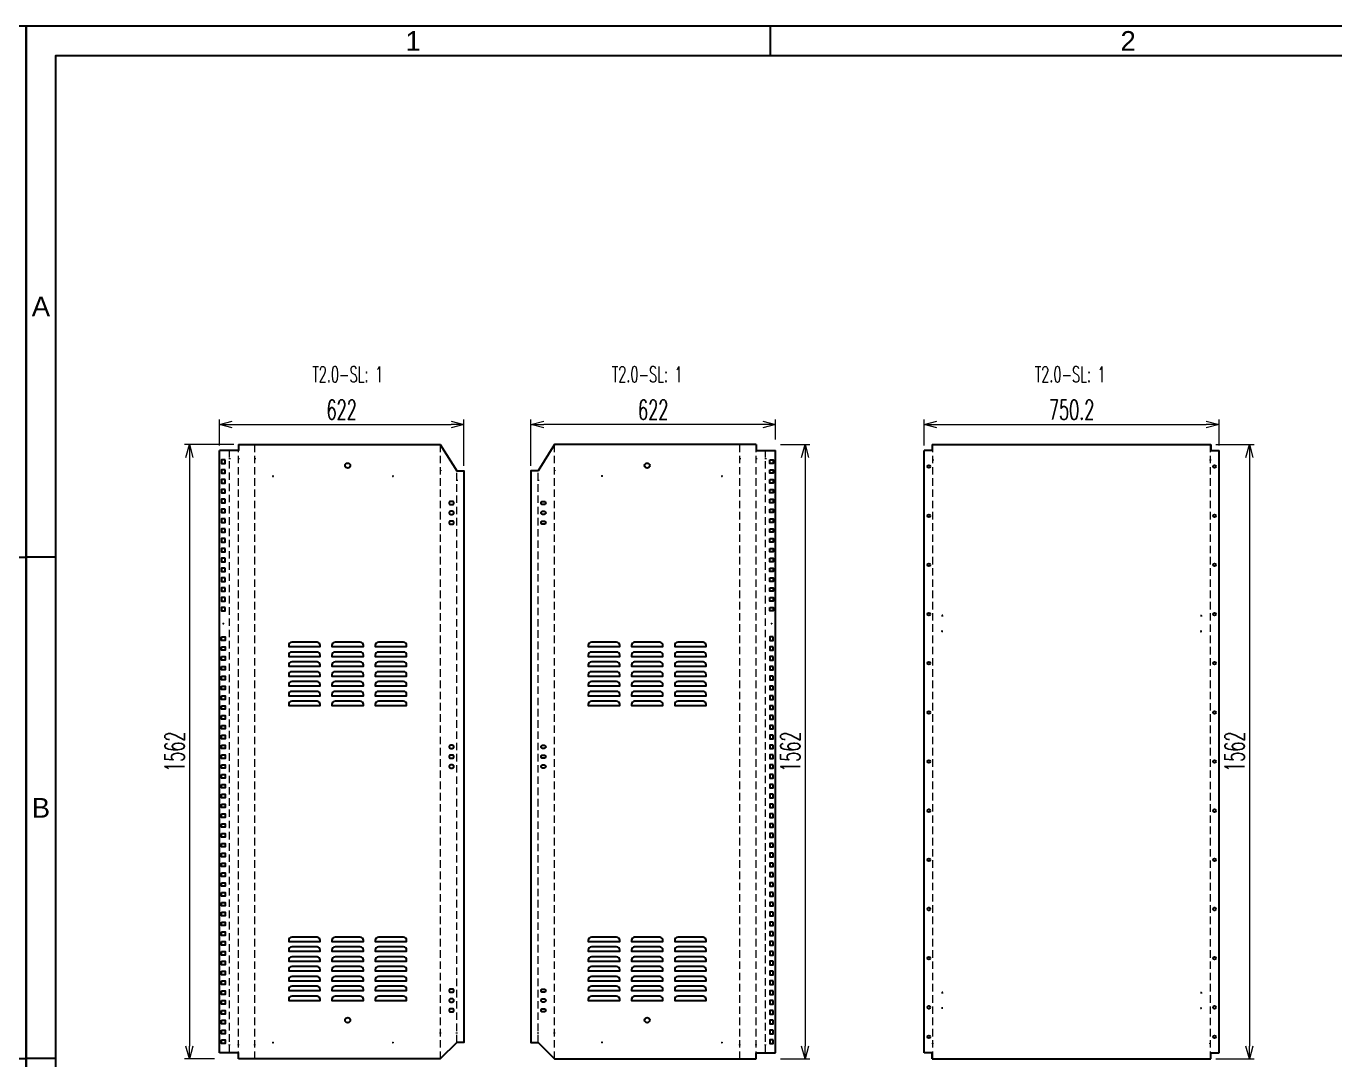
# Model space of a CAD drawing. Header units: millimetres. Extents: x -4798 to 103231, y 23514 to 54248.
# Drawn here: x 2627 to 5956, y 40310 to 42939 of the extents above; entities that cross this region are included whole.
import ezdxf
from ezdxf.enums import TextEntityAlignment as Align

# ---------------------------------------------------------------- set-up
doc = ezdxf.new("R2010")
doc.units = ezdxf.units.MM
doc.header["$LTSCALE"] = 3
doc.linetypes.add('HIDDEN', pattern=[9.525, 6.35, -3.175])
doc.layers.add('@.DM. KÍCH THƯỚC', color=8, linetype='Continuous', lineweight=20, transparency=0.2)
for name, color, linetype in [('@.DM. NÉT CHÍNH', 7, 'Continuous'), ('@.TEXT', 7, 'Continuous'), ('@.VISIBLE', 7, 'Continuous'), ('dim', 7, 'Continuous'), ('S-DIM', 7, 'Continuous')]:
    doc.layers.add(name, color=color, linetype=linetype)
doc.layers.add('@.DM. NÉT ĐỨT', color=8, linetype='HIDDEN', lineweight=9)
doc.styles.add('Ann_w01', font='romans.shx', dxfattribs={"width": 0.6, "bigfont": 'chineset.shx'})
doc.styles.add('Arial', font='arial.ttf')
doc.dimstyles.new('Dim 01_SC25', dxfattribs={"dimscale": 25, "dimtxt": 2, "dimasz": 1.3, "dimexe": 0.5, "dimexo": 0.5, "dimgap": 0.5, "dimtad": 1, "dimdec": 1, "dimzin": 12, "dimdsep": 46, "dimtxsty": 'Ann_w01', "dimblk": 'OPEN30', "dimcen": 1.5, "dimclrd": 6, "dimclre": 6, "dimclrt": 3, "dimadec": 1, "dimazin": 3, "dimtm": 1e-09, "dimtfac": 1, "dimtdec": 1, "dimtix": 1, "dimtmove": 0, "dimatfit": 3, "dimldrblk": 'OPEN30', "dimfxl": 0, "dimtolj": 1, "dimlwd": 0, "dimlwe": 0, "dimarcsym": 0})

# ---------------------------------------------------------------- blocks, each defined once
blk = doc.blocks.new('KHUNG BAN VE (Made by Tung)')
at = {"layer": '@.VISIBLE', "color": 8}
for p, q in [((75.75, 207), (75.75, 210)), ((3, 156), (0, 156)), ((294, 156), (297, 156)), ((3, 105), (0, 105)), ((294, 105), (297, 105))]:
    blk.add_line(p, q, dxfattribs=at)
for points in [[(0, 0), (297, 0), (297, 210), (0, 210)], [(3, 3), (294, 3), (294, 207), (3, 207)]]:
    blk.add_lwpolyline(points, close=True, dxfattribs=at)
at = {"layer": '@.TEXT', "color": 1, "style": 'Arial'}
for s, p in [('1', (39.375, 208.5)), ('2', (112.125, 208.5)), ('A', (1.5, 181.5)), ('B', (1.5, 130.5))]:
    blk.add_text(s, height=2, dxfattribs=at).set_placement(p, align=Align.MIDDLE_CENTER)
for tag, height, p in [('DESIGNER_NAME', 2, (38, 15.5)), ('PROJECT_CODE', 2, (258.5, 15.5)), ('SCALE', 2, (289, 15.5)), ('APPROVED_NAME', 2, (38, 10.5)), ('CUSTOMER_NAME', 2, (258.5, 10.5)), ('PAGE', 2, (289, 10.5)), ('DRAWING_NAME', 4, (173, 8)), ('TOTAL', 2, (289, 5.5))]:
    blk.add_attdef(tag, text='', height=height, dxfattribs=at).set_placement(p, align=Align.MIDDLE_CENTER)
blk = doc.blocks.new('_Open30')
at = {"color": 0, "linetype": 'ByBlock', "lineweight": -2}
for p, q in [((-1, 0.27), (0, 0)), ((0, 0), (-1, -0.27)), ((0, 0), (-1, 0))]:
    blk.add_line(p, q, dxfattribs=at)
blk = doc.blocks.new('*D164')
at = {"layer": '@.DM. KÍCH THƯỚC', "color": 6, "lineweight": 0}
for p, q in [((3154.9, 41874.9), (3029.6, 41874.9)), ((3042.1, 41842.4), (3042.1, 40345.4)), ((3106.1, 40312.9), (3029.6, 40312.9))]:
    blk.add_line(p, q, dxfattribs=at)
at = {"layer": 'Defpoints', "color": 0}
for p in [(3167.4, 41874.9), (3042.1, 40312.9), (3118.6, 40312.9)]:
    blk.add_point(p, dxfattribs=at)
at = {"layer": '@.DM. KÍCH THƯỚC', "color": 6, "lineweight": 0, "xscale": 32.5, "yscale": 32.5, "zscale": 32.5}
for p, rotation in [((3042.1, 41874.9), 90), ((3042.1, 40312.9), 270)]:
    blk.add_blockref('_Open30', p, dxfattribs=dict(at, rotation=rotation))
at = {"layer": '@.DM. KÍCH THƯỚC', "color": 3, "insert": (3004.6, 41093.9), "char_height": 50, "attachment_point": 5, "rotation": 90, "style": 'Ann_w01'}
blk.add_mtext('\\A1;1562', dxfattribs=at)
blk = doc.blocks.new('*D165')
at = {"layer": '@.DM. KÍCH THƯỚC', "color": 6, "lineweight": 0}
for p, q in [((3118.5, 41872.4), (3118.5, 41938.3)), ((3151, 41925.8), (3708, 41925.8)), ((3740.5, 41820.4), (3740.5, 41938.3))]:
    blk.add_line(p, q, dxfattribs=at)
at = {"layer": 'Defpoints', "color": 0}
for p in [(3740.5, 41925.8), (3118.5, 41859.9), (3740.5, 41807.9)]:
    blk.add_point(p, dxfattribs=at)
at = {"layer": '@.DM. KÍCH THƯỚC', "color": 6, "lineweight": 0, "xscale": 32.5, "yscale": 32.5, "zscale": 32.5, "rotation": 180}
blk.add_blockref('_Open30', (3118.5, 41925.8), dxfattribs=at)
at = {"layer": '@.DM. KÍCH THƯỚC', "color": 6, "lineweight": 0, "xscale": 32.5, "yscale": 32.5, "zscale": 32.5}
blk.add_blockref('_Open30', (3740.5, 41925.8), dxfattribs=at)
at = {"layer": '@.DM. KÍCH THƯỚC', "color": 3, "insert": (3429.5, 41963.3), "char_height": 50, "attachment_point": 5, "style": 'Ann_w01'}
blk.add_mtext('\\A1;622', dxfattribs=at)
blk = doc.blocks.new('*D169')
at = {"layer": '@.DM. KÍCH THƯỚC', "color": 6, "lineweight": 0}
for p, q in [((4545.5, 41874.9), (4620.8, 41874.9)), ((4608.3, 41842.4), (4608.3, 40345.4)), ((4545.5, 40312.9), (4620.8, 40312.9))]:
    blk.add_line(p, q, dxfattribs=at)
at = {"layer": 'Defpoints', "color": 0}
for p in [(4533, 41874.9), (4533, 40312.9), (4608.3, 40312.9)]:
    blk.add_point(p, dxfattribs=at)
at = {"layer": '@.DM. KÍCH THƯỚC', "color": 6, "lineweight": 0, "xscale": 32.5, "yscale": 32.5, "zscale": 32.5}
for p, rotation in [((4608.3, 41874.9), 90), ((4608.3, 40312.9), 270)]:
    blk.add_blockref('_Open30', p, dxfattribs=dict(at, rotation=rotation))
at = {"layer": '@.DM. KÍCH THƯỚC', "color": 3, "insert": (4570.8, 41093.9), "char_height": 50, "attachment_point": 5, "rotation": 90, "style": 'Ann_w01'}
blk.add_mtext('\\A1;1562', dxfattribs=at)
blk = doc.blocks.new('*D170')
at = {"layer": '@.DM. KÍCH THƯỚC', "color": 6, "lineweight": 0}
for p, q in [((3911, 41820.4), (3911, 41938.3)), ((4500.5, 41925.8), (3943.5, 41925.8)), ((4533, 41887.4), (4533, 41938.3))]:
    blk.add_line(p, q, dxfattribs=at)
at = {"layer": 'Defpoints', "color": 0}
for p in [(3911, 41925.8), (4533, 41874.9), (3911, 41807.9)]:
    blk.add_point(p, dxfattribs=at)
at = {"layer": '@.DM. KÍCH THƯỚC', "color": 6, "lineweight": 0, "xscale": 32.5, "yscale": 32.5, "zscale": 32.5, "rotation": 180}
blk.add_blockref('_Open30', (3911, 41925.8), dxfattribs=at)
at = {"layer": '@.DM. KÍCH THƯỚC', "color": 6, "lineweight": 0, "xscale": 32.5, "yscale": 32.5, "zscale": 32.5}
blk.add_blockref('_Open30', (4533, 41925.8), dxfattribs=at)
at = {"layer": '@.DM. KÍCH THƯỚC', "color": 3, "insert": (4222, 41963.3), "char_height": 50, "attachment_point": 5, "style": 'Ann_w01'}
blk.add_mtext('\\A1;622', dxfattribs=at)
blk = doc.blocks.new('Oval-S')
at = {"layer": '@.VISIBLE', "color": 6}
blk.add_lwpolyline([(-2, -4), (2, -4, 0.414214), (6, 0), (6, 0, 0.414214), (2, 4), (-2, 4, 0.414214), (-6, 0), (-6, 0, 0.414214)], format="xyb", close=True, dxfattribs=at)
blk = doc.blocks.new('*U160')
at = {"layer": '@.DM. NÉT CHÍNH'}
blk.add_lwpolyline([(-4.5, -4.5), (4.5, -4.5), (4.5, 4.5), (-4.5, 4.5)], close=True, dxfattribs=at)
blk = doc.blocks.new('*U150')
at = {"layer": '@.DM. NÉT CHÍNH', "color": 0, "linetype": 'ByBlock', "lineweight": -2}
for p in [(0, 375), (0, 350), (0, 325), (0, 300), (0, 275), (0, 250), (0, 225), (0, 200), (0, 175), (0, 150), (0, 125), (0, 100), (0, 75), (0, 50), (0, 25), (0, 0)]:
    blk.add_blockref('*U160', p, dxfattribs=at)
blk = doc.blocks.new('*U151')
at = {"layer": '@.DM. NÉT CHÍNH'}
blk.add_lwpolyline([(-4.5, -4.5), (4.5, -4.5), (4.5, 4.5), (-4.5, 4.5)], close=True, dxfattribs=at)
blk = doc.blocks.new('*U161')
at = {"layer": '@.DM. NÉT CHÍNH', "color": 0, "linetype": 'ByBlock', "lineweight": -2}
for p in [(0, 375), (0, 350), (0, 325), (0, 300), (0, 275), (0, 250), (0, 225), (0, 200), (0, 175), (0, 150), (0, 125), (0, 100), (0, 75), (0, 50), (0, 25), (0, 0)]:
    blk.add_blockref('*U151', p, dxfattribs=at)
blk = doc.blocks.new('*D179')
at = {"layer": '@.DM. KÍCH THƯỚC', "color": 6, "lineweight": 0}
for p, q in [((5653.3, 41874.9), (5751, 41874.9)), ((5738.5, 41842.4), (5738.5, 40345.4)), ((5653.3, 40312.9), (5751, 40312.9))]:
    blk.add_line(p, q, dxfattribs=at)
at = {"layer": 'Defpoints', "color": 0}
for p in [(5640.8, 41874.9), (5640.8, 40312.9), (5738.5, 40312.9)]:
    blk.add_point(p, dxfattribs=at)
at = {"layer": '@.DM. KÍCH THƯỚC', "color": 6, "lineweight": 0, "xscale": 32.5, "yscale": 32.5, "zscale": 32.5}
for p, rotation in [((5738.5, 41874.9), 90), ((5738.5, 40312.9), 270)]:
    blk.add_blockref('_Open30', p, dxfattribs=dict(at, rotation=rotation))
at = {"layer": '@.DM. KÍCH THƯỚC', "color": 3, "insert": (5701, 41093.9), "char_height": 50, "attachment_point": 5, "rotation": 90, "style": 'Ann_w01'}
blk.add_mtext('\\A1;1562', dxfattribs=at)
blk = doc.blocks.new('*U162')
at = {"color": 2}
blk.add_lwpolyline([(32, 5.5), (-32, 5.5, 0.414214), (-40, -2.5), (-40, -5.5), (40, -5.5), (40, -2.5, 0.414214)], format="xyb", close=True, dxfattribs=at)
blk = doc.blocks.new('*U163')
at = {"color": 0, "linetype": 'ByBlock', "lineweight": -2}
for p in [(0, 150), (110, 150), (220, 150), (0, 125), (0, 100), (110, 125), (110, 100), (220, 125), (220, 100), (0, 75), (110, 75), (220, 75), (0, 50), (110, 50), (220, 50), (0, 25), (0, 0), (110, 25), (110, 0), (220, 25), (220, 0)]:
    blk.add_blockref('*U162', p, dxfattribs=at)
blk = doc.blocks.new('*U156')
at = {"color": 2}
blk.add_lwpolyline([(32, 5.5), (-32, 5.5, 0.414214), (-40, -2.5), (-40, -5.5), (40, -5.5), (40, -2.5, 0.414214)], format="xyb", close=True, dxfattribs=at)
blk = doc.blocks.new('*U143')
at = {"color": 0, "linetype": 'ByBlock', "lineweight": -2}
for p in [(0, 150), (110, 150), (220, 150), (0, 125), (0, 100), (110, 125), (110, 100), (220, 125), (220, 100), (0, 75), (110, 75), (220, 75), (0, 50), (110, 50), (220, 50), (0, 25), (0, 0), (110, 25), (110, 0), (220, 25), (220, 0)]:
    blk.add_blockref('*U156', p, dxfattribs=at)
blk = doc.blocks.new('*U146')
at = {"color": 2}
blk.add_lwpolyline([(32, 5.5), (-32, 5.5, 0.414214), (-40, -2.5), (-40, -5.5), (40, -5.5), (40, -2.5, 0.414214)], format="xyb", close=True, dxfattribs=at)
blk = doc.blocks.new('*U147')
at = {"color": 0, "linetype": 'ByBlock', "lineweight": -2}
for p in [(0, 150), (110, 150), (220, 150), (0, 125), (0, 100), (110, 125), (110, 100), (220, 125), (220, 100), (0, 75), (110, 75), (220, 75), (0, 50), (110, 50), (220, 50), (0, 25), (0, 0), (110, 25), (110, 0), (220, 25), (220, 0)]:
    blk.add_blockref('*U146', p, dxfattribs=at)
blk = doc.blocks.new('*U154')
at = {"color": 2}
blk.add_lwpolyline([(32, 5.5), (-32, 5.5, 0.414214), (-40, -2.5), (-40, -5.5), (40, -5.5), (40, -2.5, 0.414214)], format="xyb", close=True, dxfattribs=at)
blk = doc.blocks.new('*U155')
at = {"color": 0, "linetype": 'ByBlock', "lineweight": -2}
for p in [(0, 150), (110, 150), (220, 150), (0, 125), (0, 100), (110, 125), (110, 100), (220, 125), (220, 100), (0, 75), (110, 75), (220, 75), (0, 50), (110, 50), (220, 50), (0, 25), (0, 0), (110, 25), (110, 0), (220, 25), (220, 0)]:
    blk.add_blockref('*U154', p, dxfattribs=at)
blk = doc.blocks.new('*U148')
blk.add_lwpolyline([(-4.5, 4.5), (4.5, 4.5), (4.5, -4.5), (-4.5, -4.5)], close=True)
blk = doc.blocks.new('*U149')
at = {"color": 0, "linetype": 'ByBlock', "lineweight": -2}
for p in [(0, 1025), (0, 1000), (0, 975), (0, 950), (0, 925), (0, 900), (0, 875), (0, 850), (0, 825), (0, 800), (0, 775), (0, 750), (0, 725), (0, 700), (0, 675), (0, 650), (0, 625), (0, 600), (0, 575), (0, 550), (0, 525), (0, 500), (0, 475), (0, 450), (0, 425), (0, 400), (0, 375), (0, 350), (0, 325), (0, 300), (0, 275), (0, 250), (0, 225), (0, 200), (0, 175), (0, 150), (0, 125), (0, 100), (0, 75), (0, 50), (0, 25), (0, 0)]:
    blk.add_blockref('*U148', p, dxfattribs=at)
blk = doc.blocks.new('*U157')
blk.add_lwpolyline([(-4.5, 4.5), (4.5, 4.5), (4.5, -4.5), (-4.5, -4.5)], close=True)
blk = doc.blocks.new('*U158')
at = {"color": 0, "linetype": 'ByBlock', "lineweight": -2}
for p in [(0, 1025), (0, 1000), (0, 975), (0, 950), (0, 925), (0, 900), (0, 875), (0, 850), (0, 825), (0, 800), (0, 775), (0, 750), (0, 725), (0, 700), (0, 675), (0, 650), (0, 625), (0, 600), (0, 575), (0, 550), (0, 525), (0, 500), (0, 475), (0, 450), (0, 425), (0, 400), (0, 375), (0, 350), (0, 325), (0, 300), (0, 275), (0, 250), (0, 225), (0, 200), (0, 175), (0, 150), (0, 125), (0, 100), (0, 75), (0, 50), (0, 25), (0, 0)]:
    blk.add_blockref('*U157', p, dxfattribs=at)
blk = doc.blocks.new('*D270')
at = {"layer": 'Defpoints', "color": 0}
for p in [(5661.4, 41925.8), (4911.2, 41859.9), (5661.4, 41859.9)]:
    blk.add_point(p, dxfattribs=at)
at = {"layer": 'S-DIM', "color": 6, "lineweight": 0}
for p, q in [((4911.2, 41872.4), (4911.2, 41938.3)), ((4943.7, 41925.8), (5628.9, 41925.8)), ((5661.4, 41872.4), (5661.4, 41938.3))]:
    blk.add_line(p, q, dxfattribs=at)
at = {"layer": 'S-DIM', "color": 6, "lineweight": 0, "xscale": 32.5, "yscale": 32.5, "zscale": 32.5, "rotation": 180}
blk.add_blockref('_Open30', (4911.2, 41925.8), dxfattribs=at)
at = {"layer": 'S-DIM', "color": 6, "lineweight": 0, "xscale": 32.5, "yscale": 32.5, "zscale": 32.5}
blk.add_blockref('_Open30', (5661.4, 41925.8), dxfattribs=at)
at = {"layer": 'S-DIM', "color": 3, "insert": (5286.3, 41963.3), "char_height": 50, "attachment_point": 5, "style": 'Ann_w01'}
blk.add_mtext('\\A1;750.2', dxfattribs=at)

msp = doc.modelspace()

# ---------------------------------------------------------------- linework, layer by layer
for p, q in [((4931.83, 41859.89), (4933.53, 41859.89)), ((5640.83, 41859.89), (5639.13, 41859.89)), ((4931.83, 40327.89), (4933.53, 40327.89)), ((5640.83, 40327.89), (5639.13, 40327.89))]:
    msp.add_line(p, q)
at = {"layer": '@.DM. NÉT CHÍNH'}
for p, q in [((4911.23, 40327.89), (4911.23, 41859.89)), ((5661.43, 40327.89), (5661.43, 41859.89))]:
    msp.add_line(p, q, dxfattribs=at)
at = {"layer": '@.DM. NÉT CHÍNH', "color": 1}
for p, q in [((3143.78, 41840.05), (3143.78, 41838.05)), ((3167.38, 41840.05), (3167.38, 41838.05)), ((3208.98, 41840.05), (3208.98, 41838.05)), ((4442.46, 41840.05), (4442.46, 41838.05)), ((4484.06, 41840.05), (4484.06, 41838.05)), ((4507.66, 41840.05), (4507.66, 41838.05)), ((4933.53, 41836.57), (4933.53, 41834.57)), ((5639.13, 41836.57), (5639.13, 41834.57)), ((3253.78, 41794.84), (3255.78, 41794.84)), ((3254.78, 41795.84), (3254.78, 41793.84)), ((3558.78, 41794.84), (3560.78, 41794.84)), ((3559.78, 41795.84), (3559.78, 41793.84)), ((3680.58, 41810.05), (3680.58, 41808.05)), ((3722.18, 41785.05), (3722.18, 41783.05)), ((3929.26, 41785.05), (3929.26, 41783.05)), ((3970.86, 41810.05), (3970.86, 41808.05)), ((4092.66, 41794.84), (4090.66, 41794.84)), ((4091.66, 41795.84), (4091.66, 41793.84)), ((4395.66, 41794.84), (4397.66, 41794.84)), ((4396.66, 41795.84), (4396.66, 41793.84)), ((3127.48, 41419.89), (3129.48, 41419.89)), ((3128.48, 41420.89), (3128.48, 41418.89)), ((4521.96, 41419.89), (4523.96, 41419.89)), ((4522.96, 41420.89), (4522.96, 41418.89)), ((3680.58, 40377.74), (3680.58, 40379.74)), ((3722.18, 40377.74), (3722.18, 40379.74)), ((3929.26, 40377.74), (3929.26, 40379.74)), ((3970.86, 40377.74), (3970.86, 40379.74)), ((3143.78, 40347.74), (3143.78, 40349.74)), ((3167.38, 40347.74), (3167.38, 40349.74)), ((3208.98, 40347.74), (3208.98, 40349.74)), ((3253.78, 40354.39), (3255.78, 40354.39)), ((3254.78, 40355.39), (3254.78, 40353.39)), ((3558.78, 40354.39), (3560.78, 40354.39)), ((3559.78, 40355.39), (3559.78, 40353.39)), ((4092.66, 40354.39), (4090.66, 40354.39)), ((4091.66, 40355.39), (4091.66, 40353.39)), ((4395.66, 40354.39), (4397.66, 40354.39)), ((4396.66, 40355.39), (4396.66, 40353.39)), ((4442.46, 40347.74), (4442.46, 40349.74)), ((4484.06, 40347.74), (4484.06, 40349.74)), ((4507.66, 40347.74), (4507.66, 40349.74)), ((4933.53, 40351.22), (4933.53, 40353.22)), ((5639.13, 40351.22), (5639.13, 40353.22))]:
    msp.add_line(p, q, dxfattribs=at)
at = {"layer": '@.DM. NÉT CHÍNH'}
for points in [[(3167.38, 41874.89), (3167.38, 41859.89), (3118.48, 41859.89)], [(3118.48, 40327.89), (3118.48, 41859.89)], [(3167.38, 41874.89), (3680.38, 41874.89), (3722.38, 41807.89), (3740.48, 41807.89), (3740.48, 40354.89), (3722.38, 40354.89), (3680.38, 40312.89), (3167.38, 40312.89)], [(4484.06, 41874.89), (3971.06, 41874.89), (3929.06, 41807.89), (3910.96, 41807.89), (3910.96, 40354.89), (3929.06, 40354.89), (3971.06, 40312.89), (4484.06, 40312.89)], [(4484.06, 41874.89), (4484.06, 41859.89), (4532.96, 41859.89)], [(4532.96, 40327.89), (4532.96, 41859.89)], [(4931.83, 41874.89), (4931.83, 41859.89), (4911.23, 41859.89)], [(4931.83, 41874.89), (5640.83, 41874.89)], [(5640.83, 41874.89), (5640.83, 41859.89), (5661.43, 41859.89)], [(3167.38, 40312.89), (3167.38, 40327.89), (3118.48, 40327.89)], [(4484.06, 40312.89), (4484.06, 40327.89), (4532.96, 40327.89)], [(4931.83, 40312.89), (4931.83, 40327.89), (4911.23, 40327.89)], [(4931.83, 40312.89), (5640.83, 40312.89)], [(5640.83, 40312.89), (5640.83, 40327.89), (5661.43, 40327.89)]]:
    msp.add_lwpolyline(points, dxfattribs=at)
at = {"layer": '@.DM. NÉT CHÍNH', "color": 1}
for points in [[(4958.83, 41439.89), (4956.83, 41439.89), (4956.83, 41437.89)], [(5613.83, 41439.89), (5615.83, 41439.89), (5615.83, 41437.89)], [(4958.83, 41399.89), (4956.83, 41399.89), (4956.83, 41401.89)], [(5613.83, 41399.89), (5615.83, 41399.89), (5615.83, 41401.89)], [(4958.83, 40481.39), (4956.83, 40481.39), (4956.83, 40479.39)], [(5613.83, 40481.39), (5615.83, 40481.39), (5615.83, 40479.39)], [(4958.83, 40441.39), (4956.83, 40441.39), (4956.83, 40443.39)], [(5613.83, 40441.39), (5615.83, 40441.39), (5615.83, 40443.39)]]:
    msp.add_lwpolyline(points, dxfattribs=at)
at = {"layer": '@.DM. NÉT CHÍNH'}
for centre, radius in [((3444.78, 41821.39), 6.5), ((4206.66, 41821.39), 6.5), ((4923.23, 41818.89), 3.5), ((5649.43, 41818.89), 3.5), ((4923.23, 41693.89), 3.5), ((5649.43, 41693.89), 3.5), ((4923.23, 41568.89), 3.5), ((5649.43, 41568.89), 3.5), ((4923.23, 41443.89), 3.5), ((5649.43, 41443.89), 3.5), ((4923.23, 41318.89), 3.5), ((5649.43, 41318.89), 3.5), ((4923.23, 41193.89), 3.5), ((5649.43, 41193.89), 3.5), ((4923.23, 41068.89), 3.5), ((5649.43, 41068.89), 3.5), ((4923.23, 40943.89), 3.5), ((5649.43, 40943.89), 3.5), ((4923.23, 40818.89), 3.5), ((5649.43, 40818.89), 3.5), ((4923.23, 40693.89), 3.5), ((5649.43, 40693.89), 3.5), ((4923.23, 40568.89), 3.5), ((5649.43, 40568.89), 3.5), ((4923.23, 40443.89), 3.5), ((5649.43, 40443.89), 3.5), ((3444.78, 40411.39), 6.5), ((4206.66, 40411.39), 6.5), ((4923.23, 40368.89), 3.5), ((5649.43, 40368.89), 3.5)]:
    msp.add_circle(centre, radius, dxfattribs=at)
at = {"layer": '@.DM. NÉT ĐỨT'}
for p, q in [((3143.78, 40327.89), (3143.78, 41859.89)), ((3167.38, 40312.89), (3167.38, 41874.89)), ((3208.98, 40312.89), (3208.98, 41874.89)), ((3680.58, 40312.89), (3680.58, 41874.89)), ((3970.86, 40312.89), (3970.86, 41874.89)), ((4442.46, 40312.89), (4442.46, 41874.89)), ((4484.06, 40312.89), (4484.06, 41874.89)), ((4507.66, 40327.89), (4507.66, 41859.89)), ((3722.18, 40354.89), (3722.18, 41807.89)), ((3929.26, 40354.89), (3929.26, 41807.89))]:
    msp.add_line(p, q, dxfattribs=at)
for points in [[(4933.53, 40312.89), (4933.53, 41874.89)], [(5639.13, 41874.89), (5639.13, 40312.89)]]:
    msp.add_lwpolyline(points, dxfattribs=at)

# ---------------------------------------------------------------- block references
for name, p in [('*U149', (3128.48, 40356.39)), ('*U143', (3334.78, 41216.89)), ('*U155', (4096.66, 41216.89)), ('*U163', (3334.78, 40466.89)), ('*U147', (4096.66, 40466.89))]:
    msp.add_blockref(name, p)
at = {"xscale": -1}
msp.add_blockref('*U158', (4522.96, 40356.39), dxfattribs=at)
at = {"layer": '@.DM. NÉT CHÍNH', "rotation": 180}
msp.add_blockref('*U150', (3128.48, 41831.39), dxfattribs=at)
at = {"layer": '@.DM. NÉT CHÍNH', "xscale": -1, "rotation": 180}
msp.add_blockref('*U161', (4522.96, 41831.39), dxfattribs=at)
at = {"layer": '@.DM. NÉT CHÍNH'}
for p in [(3708.88, 41726.4), (3708.88, 41701.4), (3708.88, 41676.4), (3708.88, 41106.39), (3708.88, 41081.39), (3708.88, 41056.39), (3708.88, 40486.42), (3708.88, 40461.42), (3708.88, 40436.42)]:
    msp.add_blockref('Oval-S', p, dxfattribs=at)
at = {"layer": '@.DM. NÉT CHÍNH', "xscale": -1}
for p in [(3942.56, 41726.4), (3942.56, 41701.4), (3942.56, 41676.4), (3942.56, 41106.39), (3942.56, 41081.39), (3942.56, 41056.39), (3942.56, 40486.42), (3942.56, 40461.42), (3942.56, 40436.42)]:
    msp.add_blockref('Oval-S', p, dxfattribs=at)
at = {"layer": '@.VISIBLE', "xscale": 25, "yscale": 25, "zscale": 25}
for p in [(-4798.03, 37688.72), (2626.97, 37688.72)]:
    msp.add_blockref('KHUNG BAN VE (Made by Tung)', p, dxfattribs=at)

# ---------------------------------------------------------------- texts
at = {"layer": 'dim', "color": 2, "style": 'Ann_w01', "width": 0.6}
for p in [(3444.78, 42053.58), (4206.66, 42053.58), (5282.62, 42053.58)]:
    msp.add_text('T2.0-SL: 1', height=40, dxfattribs=at).set_placement(p, align=Align.MIDDLE_CENTER)

# ---------------------------------------------------------------- dimensions: what is measured, and where the dimension line sits
at = {"layer": '@.DM. KÍCH THƯỚC'}
dim = msp.add_linear_dim(base=(3740.48, 41925.85), p1=(3118.48, 41859.89), p2=(3740.48, 41807.89), dimstyle='Dim 01_SC25', dxfattribs=at)
dim.commit()
dim.dimension.update_dxf_attribs({"geometry": '*D165', "text_midpoint": (3429.48, 41963.35)})
for base, p1, p2, angle, picture, middle in [((3910.96, 41925.85), (4532.96, 41874.89), (3910.96, 41807.89), 180, '*D170', (4221.96, 41963.35)), ((3042.09, 40312.89), (3167.38, 41874.89), (3118.58, 40312.89), 90, '*D164', (3004.59, 41093.89)), ((4608.35, 40312.89), (4532.96, 41874.89), (4532.96, 40312.89), 90, '*D169', (4570.85, 41093.89)), ((5738.5, 40312.89), (5640.83, 41874.89), (5640.83, 40312.89), 90, '*D179', (5701, 41093.89))]:
    dim = msp.add_linear_dim(base=base, p1=p1, p2=p2, angle=angle, dimstyle='Dim 01_SC25', dxfattribs=at)
    dim.commit()
    dim.dimension.update_dxf_attribs({"geometry": picture, "text_midpoint": middle})
at = {"layer": 'S-DIM'}
dim = msp.add_linear_dim(base=(5661.43, 41925.85), p1=(4911.23, 41859.89), p2=(5661.43, 41859.89), dimstyle='Dim 01_SC25', override={"dimfxl": 5}, dxfattribs=at)
dim.commit()
dim.dimension.update_dxf_attribs({"geometry": '*D270', "text_midpoint": (5286.33, 41963.35)})

doc.saveas('drawing.dxf')
